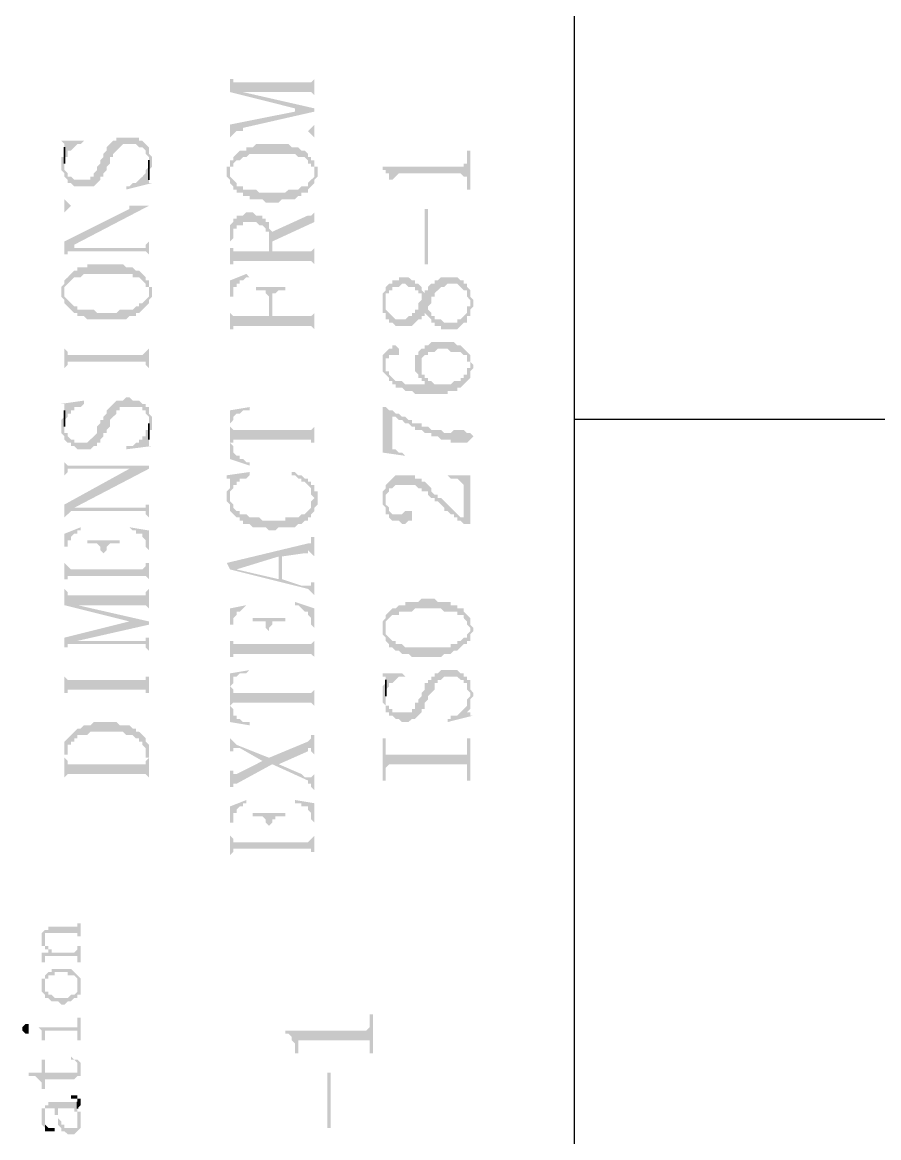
# Model space of a CAD drawing. Header units: inches. Extents: x 3613 to 8393, y -2205 to -794.
# Drawn here: x 3625.07 to 3636.98, y -2004.01 to -1988.51 of the extents above; entities that cross this region are included whole.
import ezdxf

# ---------------------------------------------------------------- set-up
doc = ezdxf.new("R2010")
doc.units = ezdxf.units.IN
doc.header["$MEASUREMENT"] = 0

msp = doc.modelspace()

# ---------------------------------------------------------------- hatches: boundary and pattern name
at = {"transparency": 33554559}
for points in [[(3627.961, -1989.256), (3627.961, -1989.482), (3628.864, -1989.708), (3628.864, -1989.753), (3629.135, -1989.753), (3629.135, -1989.708), (3628.142, -1989.482), (3628.142, -1989.482), (3628.051, -1989.347), (3628.006, -1989.347), (3628.006, -1989.302), (3627.961, -1989.302)], [(3628.051, -1989.347), (3628.142, -1989.482), (3629.089, -1989.482), (3629.135, -1989.527), (3629.135, -1989.572), (3629.135, -1989.256), (3629.135, -1989.302), (3629.135, -1989.302), (3629.089, -1989.347), (3629.044, -1989.347)], [(3627.961, -1989.933), (3627.961, -1990.114), (3627.961, -1990.114), (3628.006, -1990.069), (3628.006, -1990.069), (3628.051, -1990.024), (3628.142, -1989.979), (3629.135, -1989.753), (3628.864, -1989.753)], [(3628.051, -1990.024), (3629.044, -1990.024), (3629.089, -1990.069), (3629.089, -1990.069), (3629.135, -1990.114), (3629.135, -1989.933), (3629.135, -1989.933), (3629.089, -1989.979), (3629.089, -1989.979), (3629.044, -1990.024), (3628.142, -1990.024), (3628.142, -1989.979)], [(3625.614, -1990.475), (3625.614, -1990.565), (3625.614, -1990.565), (3625.659, -1990.61), (3625.659, -1990.656), (3625.659, -1990.656), (3625.705, -1990.701), (3625.705, -1990.746), (3625.75, -1990.746), (3625.795, -1990.791), (3626.066, -1990.791), (3626.111, -1990.746), (3626.111, -1990.746), (3626.156, -1990.701), (3626.156, -1990.656), (3626.201, -1990.656), (3626.201, -1990.61), (3626.246, -1990.565), (3626.246, -1990.52), (3626.291, -1990.475), (3626.291, -1990.385), (3626.336, -1990.385), (3626.336, -1990.34), (3626.382, -1990.294), (3626.382, -1990.294), (3626.427, -1990.249), (3626.427, -1990.249), (3626.472, -1990.204), (3626.652, -1990.204), (3626.697, -1990.249), (3626.743, -1990.249), (3626.788, -1990.294), (3626.788, -1990.34), (3626.833, -1990.385), (3626.833, -1990.61), (3626.833, -1990.565), (3626.833, -1990.565), (3626.878, -1990.52), (3626.878, -1990.43), (3626.878, -1990.385), (3626.878, -1990.385), (3626.833, -1990.34), (3626.833, -1990.249), (3626.833, -1990.249), (3626.788, -1990.204), (3626.788, -1990.204), (3626.743, -1990.159), (3626.697, -1990.159), (3626.697, -1990.114), (3626.382, -1990.114), (3626.382, -1990.159), (3626.336, -1990.159), (3626.291, -1990.204), (3626.291, -1990.204), (3626.246, -1990.249), (3626.246, -1990.294), (3626.246, -1990.294), (3626.201, -1990.34), (3626.201, -1990.385), (3626.156, -1990.43), (3626.156, -1990.475), (3626.111, -1990.52), (3626.111, -1990.565), (3626.111, -1990.565), (3626.066, -1990.61), (3626.066, -1990.656), (3626.02, -1990.656), (3626.02, -1990.701), (3625.795, -1990.701), (3625.75, -1990.656), (3625.705, -1990.656), (3625.705, -1990.61), (3625.705, -1990.61), (3625.659, -1990.565), (3625.659, -1990.294), (3625.659, -1990.385), (3625.614, -1990.385), (3625.614, -1990.43)], [(3625.614, -1990.159), (3625.659, -1990.204), (3625.659, -1990.385), (3625.705, -1990.385), (3625.705, -1990.294), (3625.75, -1990.294), (3625.795, -1990.249), (3625.795, -1990.249), (3625.84, -1990.204), (3625.885, -1990.204), (3625.93, -1990.159), (3625.93, -1990.159)], [(3627.961, -1990.43), (3627.961, -1990.61), (3627.961, -1990.52), (3628.006, -1990.52), (3628.006, -1990.475), (3628.051, -1990.43), (3628.097, -1990.43), (3628.142, -1990.385), (3628.187, -1990.385), (3628.232, -1990.34), (3628.864, -1990.34), (3628.909, -1990.385), (3628.999, -1990.385), (3629.044, -1990.43), (3629.044, -1990.475), (3629.089, -1990.475), (3629.089, -1990.52), (3629.135, -1990.52), (3629.135, -1990.61), (3629.135, -1990.43), (3629.089, -1990.43), (3629.089, -1990.385), (3629.044, -1990.385), (3629.044, -1990.34), (3628.999, -1990.294), (3628.954, -1990.294), (3628.909, -1990.249), (3628.819, -1990.249), (3628.774, -1990.204), (3628.322, -1990.204), (3628.277, -1990.249), (3628.187, -1990.249), (3628.187, -1990.294), (3628.097, -1990.294), (3628.051, -1990.34), (3628.051, -1990.34), (3628.006, -1990.385), (3628.006, -1990.43)], [(3630.082, -1990.52), (3630.082, -1990.565), (3630.127, -1990.565), (3630.127, -1990.61), (3630.173, -1990.61), (3630.173, -1990.701), (3630.218, -1990.701), (3630.218, -1990.836), (3630.218, -1990.701), (3630.263, -1990.656), (3630.263, -1990.656), (3630.308, -1990.61), (3631.166, -1990.61), (3631.211, -1990.656), (3631.256, -1990.656), (3631.256, -1990.701), (3631.256, -1990.836), (3631.301, -1990.836), (3631.301, -1990.294), (3631.256, -1990.294), (3631.256, -1990.43), (3631.256, -1990.475), (3631.211, -1990.475), (3631.211, -1990.52), (3631.166, -1990.52)], [(3626.517, -1990.791), (3626.517, -1990.836), (3626.878, -1990.746), (3626.833, -1990.746), (3626.833, -1990.701), (3626.833, -1990.52), (3626.788, -1990.565), (3626.788, -1990.61), (3626.743, -1990.656), (3626.743, -1990.656), (3626.697, -1990.701), (3626.697, -1990.701), (3626.652, -1990.746), (3626.607, -1990.746), (3626.562, -1990.791)], [(3627.916, -1990.61), (3627.916, -1990.656), (3627.916, -1990.656), (3627.961, -1990.701), (3627.961, -1990.746), (3627.961, -1990.746), (3628.006, -1990.791), (3628.006, -1990.836), (3628.051, -1990.836), (3628.051, -1990.881), (3628.142, -1990.881), (3628.142, -1990.926), (3628.232, -1990.926), (3628.232, -1990.971), (3628.412, -1990.971), (3628.458, -1991.017), (3628.638, -1991.017), (3628.683, -1990.971), (3628.864, -1990.971), (3628.909, -1990.926), (3628.954, -1990.926), (3628.954, -1990.881), (3629.044, -1990.881), (3629.044, -1990.836), (3629.089, -1990.791), (3629.089, -1990.791), (3629.135, -1990.746), (3629.135, -1990.701), (3629.18, -1990.656), (3629.18, -1990.52), (3629.135, -1990.52), (3629.135, -1990.43), (3629.135, -1990.61), (3629.135, -1990.656), (3629.135, -1990.656), (3629.089, -1990.701), (3629.089, -1990.701), (3629.044, -1990.746), (3629.044, -1990.791), (3628.954, -1990.791), (3628.909, -1990.836), (3628.774, -1990.836), (3628.728, -1990.881), (3628.367, -1990.881), (3628.322, -1990.836), (3628.142, -1990.836), (3628.142, -1990.791), (3628.051, -1990.791), (3628.051, -1990.746), (3628.006, -1990.701), (3628.006, -1990.701), (3627.961, -1990.656), (3627.961, -1990.61), (3627.961, -1990.43), (3627.961, -1990.52), (3627.916, -1990.52), (3627.916, -1990.565)], [(3625.659, -1990.926), (3625.659, -1991.197), (3625.659, -1991.152), (3625.705, -1991.107), (3625.705, -1991.107), (3625.75, -1991.062), (3626.562, -1991.062), (3626.562, -1991.107), (3626.833, -1991.062), (3625.75, -1991.062), (3625.705, -1991.017), (3625.705, -1991.017), (3625.659, -1990.971)], [(3625.659, -1991.558), (3625.659, -1991.784), (3625.659, -1991.739), (3625.705, -1991.739), (3625.705, -1991.694), (3625.75, -1991.694), (3625.795, -1991.603), (3626.833, -1991.062), (3626.562, -1991.107)], [(3627.961, -1991.513), (3627.961, -1991.919), (3627.961, -1991.558), (3628.006, -1991.513), (3628.006, -1991.423), (3628.006, -1991.378), (3628.051, -1991.378), (3628.051, -1991.332), (3628.142, -1991.332), (3628.142, -1991.287), (3628.322, -1991.287), (3628.367, -1991.332), (3628.412, -1991.332), (3628.458, -1991.378), (3628.458, -1991.423), (3628.503, -1991.423), (3628.503, -1991.694), (3628.503, -1991.287), (3628.458, -1991.287), (3628.458, -1991.242), (3628.412, -1991.242), (3628.412, -1991.197), (3628.322, -1991.197), (3628.277, -1991.152), (3628.187, -1991.152), (3628.142, -1991.197), (3628.051, -1991.197), (3628.051, -1991.242), (3628.006, -1991.242), (3628.006, -1991.287), (3628.006, -1991.287), (3627.961, -1991.332), (3627.961, -1991.378), (3627.961, -1991.468)], [(3628.548, -1991.423), (3628.548, -1991.558), (3629.135, -1991.287), (3629.135, -1991.107), (3629.135, -1991.152), (3629.135, -1991.152), (3629.089, -1991.197), (3629.044, -1991.197)], [(3630.714, -1991.874), (3630.714, -1991.107), (3630.669, -1991.107), (3630.669, -1991.874)], [(3627.961, -1991.874), (3628.006, -1991.874), (3628.006, -1991.829), (3629.089, -1991.829), (3629.135, -1991.874), (3629.135, -1991.919), (3629.135, -1991.603), (3629.135, -1991.648), (3629.135, -1991.648), (3629.089, -1991.694), (3628.548, -1991.694), (3628.548, -1991.423), (3628.548, -1991.423), (3628.503, -1991.378), (3628.503, -1991.332), (3628.503, -1991.694), (3628.006, -1991.694), (3628.006, -1991.648), (3627.961, -1991.648), (3627.961, -1991.558)], [(3625.75, -1991.694), (3626.788, -1991.694), (3626.833, -1991.739), (3626.833, -1991.784), (3626.833, -1991.513), (3626.833, -1991.558), (3626.788, -1991.603), (3626.788, -1991.648), (3625.795, -1991.648), (3625.795, -1991.603)], [(3625.659, -1992.1), (3625.659, -1992.28), (3625.659, -1992.19), (3625.705, -1992.145), (3625.705, -1992.145), (3625.75, -1992.1), (3625.75, -1992.1), (3625.795, -1992.055), (3625.885, -1992.055), (3625.93, -1992.009), (3626.607, -1992.009), (3626.607, -1992.055), (3626.697, -1992.055), (3626.743, -1992.1), (3626.743, -1992.1), (3626.788, -1992.145), (3626.788, -1992.19), (3626.833, -1992.19), (3626.833, -1992.28), (3626.833, -1992.1), (3626.788, -1992.1), (3626.788, -1992.055), (3626.743, -1992.009), (3626.743, -1992.009), (3626.697, -1991.964), (3626.652, -1991.964), (3626.607, -1991.919), (3626.517, -1991.919), (3626.472, -1991.874), (3625.975, -1991.874), (3625.975, -1991.919), (3625.84, -1991.919), (3625.84, -1991.964), (3625.795, -1991.964), (3625.75, -1992.009), (3625.75, -1992.009), (3625.705, -1992.055), (3625.705, -1992.055)], [(3625.614, -1992.28), (3625.614, -1992.325), (3625.659, -1992.371), (3625.659, -1992.416), (3625.705, -1992.461), (3625.705, -1992.461), (3625.75, -1992.506), (3625.75, -1992.506), (3625.795, -1992.551), (3625.84, -1992.551), (3625.84, -1992.596), (3625.93, -1992.596), (3625.975, -1992.641), (3626.517, -1992.641), (3626.562, -1992.596), (3626.652, -1992.596), (3626.652, -1992.551), (3626.697, -1992.551), (3626.743, -1992.506), (3626.743, -1992.506), (3626.788, -1992.461), (3626.788, -1992.461), (3626.833, -1992.416), (3626.833, -1992.371), (3626.833, -1992.371), (3626.878, -1992.325), (3626.878, -1992.28), (3626.878, -1992.19), (3626.833, -1992.19), (3626.833, -1992.1), (3626.833, -1992.28), (3626.833, -1992.325), (3626.788, -1992.371), (3626.788, -1992.371), (3626.743, -1992.416), (3626.697, -1992.416), (3626.697, -1992.461), (3626.652, -1992.461), (3626.607, -1992.506), (3626.427, -1992.506), (3626.382, -1992.551), (3626.111, -1992.551), (3626.066, -1992.506), (3625.84, -1992.506), (3625.84, -1992.461), (3625.795, -1992.461), (3625.75, -1992.416), (3625.75, -1992.416), (3625.705, -1992.371), (3625.705, -1992.371), (3625.659, -1992.325), (3625.659, -1992.28), (3625.659, -1992.1), (3625.659, -1992.145), (3625.659, -1992.145), (3625.614, -1992.19), (3625.614, -1992.235)], [(3627.961, -1992.1), (3627.961, -1992.822), (3627.961, -1992.325), (3628.006, -1992.325), (3628.006, -1992.19), (3628.051, -1992.19), (3628.051, -1992.145), (3628.097, -1992.145), (3628.097, -1992.1), (3628.142, -1992.1), (3628.187, -1992.055), (3628.232, -1992.055), (3628.187, -1992.009)], [(3630.082, -1992.416), (3630.082, -1992.551), (3630.127, -1992.551), (3630.127, -1992.641), (3630.173, -1992.641), (3630.173, -1992.686), (3630.218, -1992.686), (3630.263, -1992.732), (3630.489, -1992.732), (3630.534, -1992.686), (3630.534, -1992.686), (3630.579, -1992.641), (3630.624, -1992.641), (3630.624, -1992.596), (3630.669, -1992.596), (3630.669, -1992.551), (3630.669, -1992.551), (3630.714, -1992.596), (3630.714, -1992.461), (3630.714, -1992.461), (3630.759, -1992.416), (3630.759, -1992.325), (3630.804, -1992.325), (3630.804, -1992.28), (3630.85, -1992.235), (3630.85, -1992.235), (3630.895, -1992.19), (3630.94, -1992.19), (3630.985, -1992.145), (3631.12, -1992.145), (3631.166, -1992.19), (3631.166, -1992.19), (3631.211, -1992.235), (3631.256, -1992.235), (3631.256, -1992.28), (3631.256, -1992.325), (3631.301, -1992.371), (3631.301, -1992.596), (3631.301, -1992.506), (3631.301, -1992.506), (3631.346, -1992.461), (3631.346, -1992.371), (3631.301, -1992.325), (3631.301, -1992.28), (3631.301, -1992.235), (3631.256, -1992.19), (3631.256, -1992.145), (3631.211, -1992.145), (3631.211, -1992.1), (3631.166, -1992.1), (3631.12, -1992.055), (3630.895, -1992.055), (3630.85, -1992.1), (3630.804, -1992.1), (3630.804, -1992.145), (3630.759, -1992.145), (3630.714, -1992.19), (3630.714, -1992.235), (3630.669, -1992.235), (3630.669, -1992.28), (3630.669, -1992.28), (3630.624, -1992.235), (3630.624, -1992.325), (3630.624, -1992.371), (3630.579, -1992.416), (3630.579, -1992.506), (3630.534, -1992.506), (3630.534, -1992.551), (3630.489, -1992.551), (3630.489, -1992.596), (3630.443, -1992.596), (3630.398, -1992.641), (3630.263, -1992.641), (3630.218, -1992.596), (3630.218, -1992.596), (3630.173, -1992.551), (3630.173, -1992.551), (3630.127, -1992.506), (3630.127, -1992.461), (3630.127, -1992.235), (3630.127, -1992.235), (3630.082, -1992.28), (3630.082, -1992.371)], [(3630.127, -1992.235), (3630.127, -1992.416), (3630.127, -1992.28), (3630.173, -1992.28), (3630.173, -1992.235), (3630.218, -1992.235), (3630.218, -1992.19), (3630.308, -1992.19), (3630.353, -1992.145), (3630.398, -1992.145), (3630.443, -1992.19), (3630.534, -1992.19), (3630.534, -1992.235), (3630.579, -1992.235), (3630.579, -1992.28), (3630.624, -1992.28), (3630.624, -1992.325), (3630.624, -1992.235), (3630.624, -1992.19), (3630.579, -1992.145), (3630.534, -1992.145), (3630.534, -1992.1), (3630.489, -1992.1), (3630.443, -1992.055), (3630.308, -1992.055), (3630.308, -1992.1), (3630.218, -1992.1), (3630.218, -1992.145), (3630.173, -1992.145), (3630.127, -1992.19)], [(3628.322, -1992.19), (3628.322, -1992.235), (3628.458, -1992.235), (3628.458, -1992.28), (3628.458, -1992.28), (3628.503, -1992.325), (3628.503, -1992.596), (3628.548, -1992.371), (3628.548, -1992.28), (3628.593, -1992.28), (3628.638, -1992.235), (3628.728, -1992.235), (3628.728, -1992.19)], [(3627.961, -1992.777), (3628.006, -1992.777), (3628.006, -1992.732), (3629.089, -1992.732), (3629.135, -1992.777), (3629.135, -1992.822), (3629.135, -1992.506), (3629.135, -1992.551), (3629.135, -1992.551), (3629.089, -1992.596), (3628.548, -1992.596), (3628.548, -1992.371), (3628.503, -1992.596), (3628.006, -1992.596), (3627.961, -1992.551), (3627.961, -1992.371)], [(3630.714, -1992.596), (3630.714, -1992.596), (3630.759, -1992.641), (3630.759, -1992.686), (3630.804, -1992.686), (3630.804, -1992.732), (3630.895, -1992.732), (3630.895, -1992.777), (3631.12, -1992.777), (3631.166, -1992.732), (3631.166, -1992.732), (3631.211, -1992.686), (3631.256, -1992.686), (3631.256, -1992.596), (3631.301, -1992.596), (3631.301, -1992.416), (3631.301, -1992.461), (3631.256, -1992.461), (3631.256, -1992.551), (3631.256, -1992.551), (3631.211, -1992.596), (3631.211, -1992.596), (3631.166, -1992.641), (3631.12, -1992.641), (3631.12, -1992.686), (3630.94, -1992.686), (3630.895, -1992.641), (3630.804, -1992.641), (3630.804, -1992.596), (3630.759, -1992.596), (3630.759, -1992.551), (3630.714, -1992.506), (3630.714, -1992.506)], [(3625.659, -1992.912), (3625.659, -1993.454), (3625.659, -1993.318), (3625.705, -1993.273), (3625.705, -1993.228), (3626.788, -1993.228), (3626.788, -1993.273), (3626.788, -1993.273), (3626.833, -1993.318), (3626.833, -1993.454), (3626.833, -1992.912), (3626.833, -1993.048), (3626.788, -1993.093), (3626.788, -1993.093), (3626.743, -1993.138), (3625.705, -1993.138), (3625.705, -1993.093), (3625.705, -1993.093), (3625.659, -1993.048)], [(3630.127, -1993.093), (3630.127, -1993.273), (3630.127, -1993.183), (3630.173, -1993.183), (3630.173, -1993.138), (3630.308, -1993.138), (3630.308, -1993.048), (3630.308, -1993.048), (3630.263, -1993.002), (3630.218, -1993.002), (3630.218, -1993.048), (3630.173, -1993.048)], [(3630.534, -1993.273), (3630.534, -1993.363), (3630.579, -1993.409), (3630.579, -1993.454), (3630.624, -1993.454), (3630.624, -1993.228), (3630.624, -1993.183), (3630.669, -1993.138), (3630.714, -1993.138), (3630.714, -1993.093), (3630.804, -1993.093), (3630.85, -1993.048), (3630.985, -1993.048), (3631.03, -1993.093), (3631.166, -1993.093), (3631.211, -1993.138), (3631.256, -1993.138), (3631.256, -1993.228), (3631.301, -1993.228), (3631.301, -1993.454), (3631.301, -1993.363), (3631.346, -1993.318), (3631.346, -1993.273), (3631.346, -1993.273), (3631.301, -1993.228), (3631.301, -1993.183), (3631.301, -1993.138), (3631.256, -1993.093), (3631.256, -1993.093), (3631.211, -1993.048), (3631.211, -1993.048), (3631.166, -1993.002), (3631.12, -1993.002), (3631.075, -1992.957), (3630.759, -1992.957), (3630.714, -1993.002), (3630.669, -1993.002), (3630.669, -1993.048), (3630.624, -1993.048), (3630.579, -1993.093), (3630.579, -1993.138), (3630.534, -1993.138), (3630.534, -1993.228)], [(3630.082, -1993.228), (3630.082, -1993.318), (3630.082, -1993.363), (3630.127, -1993.409), (3630.127, -1993.409), (3630.173, -1993.454), (3630.173, -1993.499), (3630.218, -1993.499), (3630.218, -1993.544), (3630.263, -1993.544), (3630.263, -1993.589), (3630.353, -1993.589), (3630.398, -1993.634), (3630.489, -1993.634), (3630.534, -1993.679), (3630.985, -1993.679), (3630.985, -1993.634), (3631.12, -1993.634), (3631.12, -1993.589), (3631.166, -1993.589), (3631.211, -1993.544), (3631.211, -1993.544), (3631.256, -1993.499), (3631.256, -1993.499), (3631.301, -1993.454), (3631.301, -1993.273), (3631.301, -1993.318), (3631.256, -1993.318), (3631.256, -1993.409), (3631.211, -1993.409), (3631.211, -1993.454), (3631.166, -1993.454), (3631.166, -1993.499), (3631.075, -1993.499), (3631.03, -1993.544), (3630.804, -1993.544), (3630.759, -1993.499), (3630.714, -1993.544), (3630.398, -1993.544), (3630.353, -1993.499), (3630.263, -1993.499), (3630.218, -1993.454), (3630.218, -1993.454), (3630.173, -1993.409), (3630.173, -1993.363), (3630.127, -1993.363), (3630.127, -1993.273), (3630.127, -1993.093), (3630.082, -1993.138), (3630.082, -1993.183), (3630.082, -1993.183)], [(3630.624, -1993.454), (3630.624, -1993.499), (3630.669, -1993.499), (3630.669, -1993.544), (3630.714, -1993.544), (3630.759, -1993.499), (3630.714, -1993.499), (3630.714, -1993.454), (3630.669, -1993.454), (3630.669, -1993.409), (3630.624, -1993.409), (3630.624, -1993.363), (3630.624, -1993.273)], [(3625.614, -1994.131), (3625.614, -1994.221), (3625.659, -1994.266), (3625.659, -1994.311), (3625.705, -1994.356), (3625.75, -1994.356), (3625.75, -1994.401), (3625.795, -1994.401), (3625.84, -1994.447), (3626.02, -1994.447), (3626.066, -1994.401), (3626.111, -1994.401), (3626.111, -1994.356), (3626.156, -1994.356), (3626.156, -1994.311), (3626.156, -1994.311), (3626.201, -1994.266), (3626.201, -1994.221), (3626.246, -1994.221), (3626.246, -1994.176), (3626.291, -1994.131), (3626.291, -1994.04), (3626.336, -1993.995), (3626.336, -1993.995), (3626.382, -1993.95), (3626.382, -1993.905), (3626.427, -1993.905), (3626.427, -1993.86), (3626.743, -1993.86), (3626.743, -1993.905), (3626.788, -1993.905), (3626.788, -1993.95), (3626.788, -1993.95), (3626.833, -1993.995), (3626.833, -1994.266), (3626.833, -1994.176), (3626.878, -1994.176), (3626.878, -1994.086), (3626.878, -1993.995), (3626.833, -1993.95), (3626.833, -1993.86), (3626.788, -1993.86), (3626.788, -1993.815), (3626.743, -1993.815), (3626.697, -1993.77), (3626.607, -1993.77), (3626.562, -1993.724), (3626.517, -1993.724), (3626.472, -1993.77), (3626.382, -1993.77), (3626.336, -1993.815), (3626.336, -1993.815), (3626.291, -1993.86), (3626.291, -1993.86), (3626.246, -1993.905), (3626.246, -1993.95), (3626.201, -1993.995), (3626.201, -1994.04), (3626.156, -1994.04), (3626.156, -1994.086), (3626.111, -1994.131), (3626.111, -1994.221), (3626.066, -1994.266), (3626.066, -1994.266), (3626.02, -1994.311), (3626.02, -1994.311), (3625.975, -1994.356), (3625.795, -1994.356), (3625.795, -1994.311), (3625.75, -1994.311), (3625.705, -1994.266), (3625.705, -1994.221), (3625.659, -1994.221), (3625.659, -1993.95), (3625.659, -1993.995), (3625.659, -1993.995), (3625.614, -1994.04), (3625.614, -1994.086)], [(3625.614, -1993.815), (3625.659, -1993.815), (3625.659, -1993.86), (3625.659, -1994.04), (3625.705, -1993.995), (3625.705, -1993.95), (3625.75, -1993.95), (3625.75, -1993.905), (3625.795, -1993.905), (3625.795, -1993.86), (3625.885, -1993.86), (3625.93, -1993.815), (3625.93, -1993.77)], [(3627.961, -1993.905), (3627.961, -1994.131), (3627.961, -1994.086), (3628.006, -1994.04), (3628.006, -1993.995), (3628.006, -1993.995), (3628.051, -1993.95), (3628.097, -1993.95), (3628.142, -1993.905), (3628.232, -1993.905), (3628.232, -1993.86)], [(3627.961, -1993.905), (3627.961, -1994.582), (3628.232, -1994.672), (3628.232, -1994.627), (3628.187, -1994.627), (3628.142, -1994.582), (3628.097, -1994.582), (3628.097, -1994.537), (3628.051, -1994.537), (3628.006, -1994.492), (3628.006, -1994.401), (3627.961, -1994.356), (3627.961, -1994.131)], [(3630.082, -1993.86), (3630.082, -1994.492), (3630.398, -1994.537), (3630.398, -1994.537), (3630.353, -1994.492), (3630.308, -1994.492), (3630.263, -1994.447), (3630.218, -1994.447), (3630.218, -1993.95), (3630.173, -1993.905), (3630.127, -1993.86)], [(3630.173, -1993.905), (3630.218, -1993.95), (3630.218, -1993.995), (3630.263, -1993.995), (3630.308, -1994.04), (3630.353, -1994.04), (3630.398, -1994.086), (3630.443, -1994.086), (3630.489, -1994.131), (3630.534, -1994.131), (3630.534, -1994.176), (3630.624, -1994.176), (3630.669, -1994.221), (3630.759, -1994.221), (3630.759, -1994.266), (3630.85, -1994.266), (3630.895, -1994.311), (3631.03, -1994.311), (3631.03, -1994.356), (3631.256, -1994.356), (3631.301, -1994.311), (3631.301, -1994.311), (3631.346, -1994.266), (3631.301, -1994.221), (3631.256, -1994.221), (3631.211, -1994.176), (3631.075, -1994.176), (3631.03, -1994.221), (3630.94, -1994.221), (3630.895, -1994.176), (3630.759, -1994.176), (3630.714, -1994.131), (3630.624, -1994.131), (3630.624, -1994.086), (3630.489, -1994.086), (3630.489, -1994.04), (3630.443, -1994.04), (3630.398, -1993.995), (3630.353, -1993.995), (3630.308, -1993.95), (3630.263, -1993.95), (3630.218, -1993.905)], [(3627.961, -1994.131), (3627.961, -1994.356), (3628.006, -1994.356), (3628.006, -1994.311), (3629.089, -1994.311), (3629.089, -1994.356), (3629.135, -1994.356), (3629.135, -1994.447), (3629.135, -1994.086), (3629.135, -1994.131), (3629.135, -1994.131), (3629.089, -1994.176), (3628.006, -1994.176)], [(3626.517, -1994.401), (3626.517, -1994.447), (3626.878, -1994.401), (3626.833, -1994.401), (3626.833, -1994.356), (3626.833, -1994.176), (3626.788, -1994.176), (3626.788, -1994.266), (3626.743, -1994.266), (3626.743, -1994.311), (3626.697, -1994.311), (3626.697, -1994.356), (3626.652, -1994.356), (3626.607, -1994.401), (3626.562, -1994.401)], [(3625.659, -1994.537), (3625.659, -1994.853), (3625.659, -1994.808), (3625.705, -1994.763), (3625.705, -1994.717), (3626.833, -1994.717), (3626.833, -1994.672), (3625.705, -1994.672), (3625.659, -1994.627)], [(3625.659, -1995.214), (3625.659, -1995.44), (3625.659, -1995.394), (3625.705, -1995.349), (3625.705, -1995.349), (3625.75, -1995.304), (3625.795, -1995.259), (3626.833, -1994.717), (3626.562, -1994.717)], [(3627.916, -1994.808), (3627.916, -1994.853), (3627.961, -1994.853), (3627.961, -1995.259), (3627.961, -1995.033), (3628.006, -1994.988), (3628.006, -1994.943), (3628.051, -1994.943), (3628.051, -1994.898), (3628.097, -1994.898), (3628.097, -1994.853), (3628.187, -1994.853), (3628.232, -1994.808), (3628.232, -1994.763)], [(3627.916, -1995.078), (3627.916, -1995.124), (3627.916, -1995.169), (3627.961, -1995.214), (3627.961, -1995.259), (3627.961, -1994.898), (3627.961, -1994.943), (3627.961, -1994.988), (3627.916, -1995.033)], [(3628.819, -1994.808), (3628.864, -1994.808), (3628.909, -1994.853), (3628.954, -1994.853), (3628.954, -1994.898), (3628.999, -1994.898), (3629.044, -1994.943), (3629.044, -1994.943), (3629.089, -1994.988), (3629.089, -1995.033), (3629.089, -1995.078), (3629.135, -1995.124), (3629.135, -1994.943), (3629.089, -1994.943), (3629.089, -1994.898), (3629.044, -1994.898), (3629.044, -1994.853), (3628.999, -1994.853), (3628.954, -1994.808), (3628.909, -1994.808), (3628.864, -1994.763), (3628.819, -1994.763)], [(3630.082, -1995.124), (3630.082, -1995.214), (3630.082, -1995.214), (3630.127, -1995.259), (3630.127, -1995.304), (3630.127, -1995.078), (3630.127, -1995.078), (3630.173, -1995.033), (3630.173, -1994.988), (3630.218, -1994.988), (3630.263, -1994.943), (3630.534, -1994.943), (3630.579, -1994.988), (3630.624, -1994.988), (3630.624, -1995.033), (3630.714, -1995.033), (3630.714, -1995.078), (3630.759, -1995.124), (3630.804, -1995.124), (3630.804, -1995.169), (3630.85, -1995.169), (3630.895, -1995.214), (3630.895, -1995.214), (3630.94, -1995.259), (3630.94, -1995.304), (3630.985, -1995.304), (3631.03, -1995.349), (3631.075, -1995.349), (3631.075, -1995.394), (3631.12, -1995.394), (3631.12, -1995.44), (3631.166, -1995.44), (3631.211, -1995.485), (3631.211, -1995.394), (3631.166, -1995.394), (3631.12, -1995.349), (3631.12, -1995.349), (3631.075, -1995.304), (3631.03, -1995.259), (3631.03, -1995.259), (3630.985, -1995.214), (3630.985, -1995.214), (3630.94, -1995.169), (3630.94, -1995.169), (3630.895, -1995.124), (3630.85, -1995.124), (3630.85, -1995.078), (3630.804, -1995.078), (3630.759, -1995.033), (3630.759, -1994.988), (3630.714, -1994.943), (3630.714, -1994.943), (3630.669, -1994.898), (3630.624, -1994.898), (3630.624, -1994.853), (3630.534, -1994.853), (3630.534, -1994.808), (3630.263, -1994.808), (3630.218, -1994.853), (3630.218, -1994.853), (3630.173, -1994.898), (3630.173, -1994.898), (3630.127, -1994.943), (3630.127, -1994.988), (3630.082, -1995.033), (3630.082, -1995.078)], [(3630.985, -1994.808), (3630.985, -1994.808), (3631.03, -1994.853), (3631.12, -1994.853), (3631.166, -1994.898), (3631.166, -1994.898), (3631.211, -1994.943), (3631.211, -1995.485), (3631.301, -1995.485), (3631.301, -1994.808)], [(3627.961, -1995.259), (3627.961, -1995.304), (3628.006, -1995.349), (3628.006, -1995.349), (3628.051, -1995.394), (3628.097, -1995.394), (3628.097, -1995.44), (3628.142, -1995.44), (3628.142, -1995.485), (3628.232, -1995.485), (3628.277, -1995.53), (3628.458, -1995.53), (3628.503, -1995.575), (3628.593, -1995.575), (3628.638, -1995.53), (3628.864, -1995.53), (3628.909, -1995.485), (3628.954, -1995.485), (3628.999, -1995.44), (3629.044, -1995.44), (3629.044, -1995.394), (3629.089, -1995.394), (3629.089, -1995.349), (3629.135, -1995.304), (3629.135, -1995.259), (3629.18, -1995.214), (3629.18, -1995.124), (3629.18, -1995.033), (3629.135, -1995.033), (3629.135, -1994.943), (3629.135, -1995.124), (3629.135, -1995.124), (3629.089, -1995.169), (3629.089, -1995.259), (3629.089, -1995.259), (3629.044, -1995.304), (3629.044, -1995.304), (3628.999, -1995.349), (3628.954, -1995.349), (3628.909, -1995.394), (3628.728, -1995.394), (3628.728, -1995.44), (3628.412, -1995.44), (3628.367, -1995.394), (3628.232, -1995.394), (3628.187, -1995.349), (3628.097, -1995.349), (3628.097, -1995.304), (3628.051, -1995.304), (3628.006, -1995.259), (3628.006, -1995.214), (3627.961, -1995.169), (3627.961, -1995.124)], [(3625.75, -1995.304), (3626.788, -1995.304), (3626.788, -1995.349), (3626.788, -1995.349), (3626.833, -1995.394), (3626.833, -1995.44), (3626.833, -1995.169), (3626.833, -1995.214), (3626.788, -1995.214), (3626.788, -1995.259), (3625.795, -1995.259)], [(3630.127, -1995.304), (3630.127, -1995.349), (3630.173, -1995.349), (3630.173, -1995.394), (3630.173, -1995.394), (3630.218, -1995.44), (3630.308, -1995.44), (3630.353, -1995.485), (3630.398, -1995.485), (3630.443, -1995.44), (3630.489, -1995.44), (3630.489, -1995.394), (3630.489, -1995.304), (3630.398, -1995.304), (3630.353, -1995.349), (3630.218, -1995.349), (3630.173, -1995.304), (3630.173, -1995.259), (3630.127, -1995.214), (3630.127, -1995.169)], [(3625.659, -1995.62), (3625.659, -1996.297), (3625.659, -1995.801), (3625.705, -1995.801), (3625.705, -1995.71), (3625.75, -1995.71), (3625.75, -1995.665), (3625.75, -1995.665), (3625.795, -1995.62), (3625.84, -1995.62), (3625.84, -1995.575), (3625.885, -1995.575), (3625.885, -1995.53)], [(3626.562, -1995.53), (3626.562, -1995.53), (3626.607, -1995.575), (3626.652, -1995.575), (3626.652, -1995.62), (3626.743, -1995.62), (3626.743, -1995.665), (3626.743, -1995.665), (3626.788, -1995.71), (3626.788, -1995.755), (3626.788, -1995.801), (3626.833, -1995.846), (3626.833, -1996.297), (3626.833, -1995.575)], [(3627.916, -1996.026), (3627.961, -1996.116), (3628.051, -1996.116), (3628.638, -1995.936), (3628.638, -1996.252), (3628.683, -1995.936), (3628.999, -1995.891), (3629.044, -1995.891), (3629.044, -1995.846), (3629.089, -1995.891), (3629.089, -1995.891), (3629.135, -1995.936), (3629.135, -1995.665), (3629.089, -1995.665), (3629.089, -1995.755), (3629.044, -1995.755)], [(3625.975, -1995.71), (3625.975, -1995.755), (3626.111, -1995.755), (3626.156, -1995.801), (3626.156, -1995.846), (3626.201, -1995.891), (3626.201, -1996.116), (3626.201, -1995.891), (3626.201, -1995.891), (3626.246, -1995.846), (3626.246, -1995.801), (3626.246, -1995.801), (3626.291, -1995.755), (3626.427, -1995.755), (3626.427, -1995.71)], [(3625.659, -1996.252), (3625.705, -1996.252), (3625.705, -1996.207), (3626.788, -1996.207), (3626.833, -1996.252), (3626.833, -1996.026), (3626.788, -1996.026), (3626.788, -1996.071), (3626.788, -1996.071), (3626.743, -1996.116), (3626.201, -1996.116), (3626.201, -1995.891), (3626.201, -1996.116), (3625.75, -1996.116), (3625.705, -1996.071), (3625.705, -1996.071), (3625.659, -1996.026), (3625.659, -1995.846)], [(3627.961, -1996.116), (3629.044, -1996.387), (3629.089, -1996.432), (3629.089, -1996.432), (3629.135, -1996.478), (3629.135, -1996.523), (3629.135, -1996.252), (3629.135, -1996.297), (3629.089, -1996.297), (3629.089, -1996.342), (3628.954, -1996.342), (3628.683, -1996.252), (3628.683, -1995.936), (3628.638, -1996.252), (3628.051, -1996.116), (3628.051, -1996.116)], [(3625.659, -1996.387), (3625.659, -1996.613), (3626.562, -1996.839), (3626.562, -1996.839), (3626.833, -1996.884), (3626.833, -1996.839), (3625.84, -1996.613), (3625.84, -1996.613), (3625.75, -1996.478), (3625.705, -1996.478), (3625.705, -1996.432), (3625.659, -1996.387)], [(3625.75, -1996.478), (3625.84, -1996.613), (3626.788, -1996.613), (3626.833, -1996.658), (3626.833, -1996.703), (3626.833, -1996.387), (3626.833, -1996.387), (3626.788, -1996.432), (3626.788, -1996.478), (3626.743, -1996.478)], [(3627.961, -1996.658), (3627.961, -1997.38), (3627.961, -1996.884), (3628.006, -1996.884), (3628.006, -1996.839), (3628.006, -1996.793), (3628.051, -1996.748), (3628.051, -1996.703), (3628.097, -1996.703), (3628.142, -1996.658), (3628.142, -1996.658), (3628.187, -1996.613), (3628.187, -1996.613)], [(3628.864, -1996.613), (3628.909, -1996.613), (3628.954, -1996.658), (3628.954, -1996.658), (3628.999, -1996.703), (3629.044, -1996.703), (3629.044, -1996.748), (3629.044, -1996.748), (3629.089, -1996.793), (3629.089, -1996.884), (3629.135, -1996.929), (3629.135, -1997.38), (3629.135, -1996.658), (3628.864, -1996.568)], [(3630.127, -1996.793), (3630.127, -1996.929), (3630.127, -1996.884), (3630.127, -1996.839), (3630.173, -1996.793), (3630.173, -1996.793), (3630.218, -1996.748), (3630.308, -1996.748), (3630.308, -1996.703), (3630.489, -1996.703), (3630.534, -1996.658), (3630.895, -1996.658), (3630.94, -1996.703), (3631.12, -1996.703), (3631.12, -1996.748), (3631.211, -1996.748), (3631.211, -1996.793), (3631.256, -1996.839), (3631.256, -1996.884), (3631.301, -1996.929), (3631.301, -1996.793), (3631.256, -1996.748), (3631.256, -1996.748), (3631.211, -1996.703), (3631.211, -1996.658), (3631.12, -1996.658), (3631.12, -1996.613), (3631.03, -1996.613), (3631.03, -1996.568), (3630.85, -1996.568), (3630.804, -1996.523), (3630.624, -1996.523), (3630.579, -1996.568), (3630.398, -1996.568), (3630.398, -1996.613), (3630.308, -1996.613), (3630.263, -1996.658), (3630.218, -1996.658), (3630.173, -1996.703), (3630.173, -1996.703), (3630.127, -1996.748)], [(3625.659, -1997.064), (3625.659, -1997.245), (3625.659, -1997.2), (3625.705, -1997.2), (3625.705, -1997.155), (3625.75, -1997.155), (3625.84, -1997.109), (3626.833, -1996.884), (3626.562, -1996.839)], [(3627.961, -1997.335), (3628.006, -1997.335), (3628.006, -1997.29), (3629.089, -1997.29), (3629.135, -1997.335), (3629.135, -1997.109), (3629.135, -1997.109), (3629.089, -1997.155), (3628.503, -1997.155), (3628.503, -1996.974), (3628.503, -1997.155), (3628.006, -1997.155), (3628.006, -1997.109), (3627.961, -1997.109), (3627.961, -1996.884)], [(3628.277, -1996.793), (3628.277, -1996.839), (3628.458, -1996.839), (3628.458, -1996.929), (3628.503, -1996.974), (3628.503, -1997.155), (3628.503, -1996.929), (3628.548, -1996.884), (3628.548, -1996.839), (3628.728, -1996.839), (3628.728, -1996.793)], [(3630.082, -1996.929), (3630.082, -1997.019), (3630.082, -1997.019), (3630.127, -1997.064), (3630.127, -1997.109), (3630.127, -1997.109), (3630.173, -1997.155), (3630.173, -1997.2), (3630.218, -1997.2), (3630.263, -1997.245), (3630.308, -1997.245), (3630.353, -1997.29), (3630.443, -1997.29), (3630.489, -1997.335), (3630.895, -1997.335), (3630.94, -1997.29), (3631.03, -1997.29), (3631.075, -1997.245), (3631.12, -1997.245), (3631.166, -1997.2), (3631.166, -1997.2), (3631.211, -1997.155), (3631.256, -1997.155), (3631.256, -1997.109), (3631.301, -1997.109), (3631.301, -1997.019), (3631.301, -1997.019), (3631.346, -1996.974), (3631.346, -1996.929), (3631.346, -1996.929), (3631.301, -1996.884), (3631.301, -1996.793), (3631.301, -1996.929), (3631.301, -1996.974), (3631.256, -1997.019), (3631.256, -1997.064), (3631.211, -1997.064), (3631.166, -1997.109), (3631.12, -1997.109), (3631.12, -1997.155), (3631.03, -1997.155), (3631.03, -1997.2), (3630.398, -1997.2), (3630.353, -1997.155), (3630.263, -1997.155), (3630.263, -1997.109), (3630.218, -1997.109), (3630.173, -1997.064), (3630.173, -1997.064), (3630.127, -1997.019), (3630.127, -1996.793), (3630.127, -1996.793), (3630.082, -1996.839), (3630.082, -1996.884), (3630.082, -1996.884)], [(3625.75, -1997.155), (3626.788, -1997.155), (3626.788, -1997.2), (3626.788, -1997.2), (3626.833, -1997.245), (3626.833, -1997.019), (3626.833, -1997.064), (3626.788, -1997.064), (3626.788, -1997.109), (3625.84, -1997.109)], [(3625.659, -1997.425), (3625.659, -1998.012), (3625.659, -1997.832), (3625.705, -1997.832), (3625.705, -1997.786), (3626.788, -1997.786), (3626.788, -1997.832), (3626.833, -1997.832), (3626.833, -1998.012), (3626.833, -1997.425), (3626.833, -1997.606), (3626.788, -1997.606), (3626.788, -1997.651), (3625.705, -1997.651), (3625.659, -1997.606)], [(3627.961, -1997.561), (3627.961, -1997.741), (3627.961, -1997.741), (3628.006, -1997.696), (3628.006, -1997.651), (3628.006, -1997.606), (3628.051, -1997.606), (3628.097, -1997.561), (3628.187, -1997.561), (3628.232, -1997.516), (3628.232, -1997.516)], [(3630.082, -1997.877), (3630.082, -1997.967), (3630.082, -1997.967), (3630.127, -1998.012), (3630.127, -1998.102), (3630.173, -1998.102), (3630.173, -1998.147), (3630.218, -1998.147), (3630.263, -1998.193), (3630.308, -1998.193), (3630.353, -1998.238), (3630.443, -1998.238), (3630.489, -1998.193), (3630.534, -1998.193), (3630.579, -1998.147), (3630.579, -1998.147), (3630.624, -1998.102), (3630.624, -1998.057), (3630.669, -1998.057), (3630.669, -1997.967), (3630.714, -1997.922), (3630.714, -1997.877), (3630.759, -1997.832), (3630.759, -1997.832), (3630.804, -1997.786), (3630.804, -1997.696), (3630.85, -1997.696), (3630.85, -1997.651), (3630.895, -1997.651), (3630.94, -1997.606), (3631.12, -1997.606), (3631.166, -1997.651), (3631.211, -1997.651), (3631.211, -1997.696), (3631.256, -1997.696), (3631.256, -1997.786), (3631.301, -1997.832), (3631.301, -1998.012), (3631.301, -1997.967), (3631.301, -1997.922), (3631.346, -1997.877), (3631.346, -1997.832), (3631.346, -1997.832), (3631.301, -1997.786), (3631.301, -1997.651), (3631.256, -1997.651), (3631.256, -1997.606), (3631.211, -1997.606), (3631.211, -1997.561), (3631.166, -1997.561), (3631.12, -1997.516), (3630.895, -1997.516), (3630.85, -1997.561), (3630.804, -1997.561), (3630.804, -1997.606), (3630.759, -1997.606), (3630.759, -1997.651), (3630.714, -1997.651), (3630.714, -1997.696), (3630.669, -1997.696), (3630.669, -1997.786), (3630.624, -1997.832), (3630.624, -1997.877), (3630.579, -1997.922), (3630.579, -1997.967), (3630.534, -1997.967), (3630.534, -1998.057), (3630.489, -1998.057), (3630.489, -1998.102), (3630.218, -1998.102), (3630.218, -1998.057), (3630.173, -1998.057), (3630.173, -1998.012), (3630.127, -1998.012), (3630.127, -1997.696), (3630.082, -1997.741), (3630.082, -1997.786), (3630.082, -1997.832)], [(3627.961, -1997.561), (3627.961, -1998.238), (3628.232, -1998.283), (3628.232, -1998.238), (3628.142, -1998.238), (3628.097, -1998.193), (3628.051, -1998.193), (3628.051, -1998.147), (3628.006, -1998.147), (3628.006, -1998.057), (3627.961, -1998.012), (3627.961, -1997.741)], [(3627.961, -1997.741), (3627.961, -1998.012), (3628.006, -1997.967), (3629.089, -1997.967), (3629.135, -1998.012), (3629.135, -1998.057), (3629.135, -1997.696), (3629.135, -1997.786), (3629.135, -1997.786), (3629.089, -1997.832), (3628.006, -1997.832), (3628.006, -1997.786)], [(3630.082, -1997.561), (3630.082, -1997.606), (3630.127, -1997.606), (3630.127, -1997.786), (3630.127, -1997.786), (3630.173, -1997.741), (3630.173, -1997.696), (3630.218, -1997.696), (3630.263, -1997.651), (3630.263, -1997.651), (3630.308, -1997.606), (3630.398, -1997.606), (3630.353, -1997.561)], [(3631.256, -1997.922), (3631.256, -1998.102), (3631.301, -1998.057), (3631.301, -1997.832), (3631.301, -1997.877)], [(3630.985, -1998.193), (3630.985, -1998.238), (3631.346, -1998.147), (3631.301, -1998.147), (3631.301, -1998.102), (3631.256, -1998.102), (3631.256, -1997.922), (3631.256, -1997.967), (3631.256, -1998.012), (3631.211, -1998.057), (3631.211, -1998.057), (3631.166, -1998.102), (3631.166, -1998.102), (3631.12, -1998.147), (3631.03, -1998.147), (3631.03, -1998.193)], [(3625.659, -1998.734), (3625.659, -1999.05), (3625.659, -1998.689), (3625.705, -1998.689), (3625.705, -1998.554), (3625.75, -1998.554), (3625.75, -1998.509), (3625.795, -1998.509), (3625.795, -1998.463), (3625.84, -1998.463), (3625.84, -1998.418), (3625.975, -1998.418), (3626.02, -1998.373), (3626.472, -1998.373), (3626.517, -1998.418), (3626.607, -1998.418), (3626.652, -1998.463), (3626.697, -1998.463), (3626.697, -1998.509), (3626.743, -1998.509), (3626.743, -1998.554), (3626.788, -1998.599), (3626.788, -1998.734), (3626.833, -1998.734), (3626.833, -1999.05), (3626.833, -1998.734), (3626.833, -1998.554), (3626.833, -1998.554), (3626.788, -1998.509), (3626.788, -1998.463), (3626.788, -1998.463), (3626.743, -1998.418), (3626.743, -1998.418), (3626.697, -1998.373), (3626.652, -1998.373), (3626.652, -1998.328), (3626.607, -1998.328), (3626.562, -1998.283), (3626.427, -1998.283), (3626.382, -1998.238), (3626.066, -1998.238), (3626.02, -1998.283), (3625.93, -1998.283), (3625.885, -1998.328), (3625.84, -1998.328), (3625.795, -1998.373), (3625.795, -1998.373), (3625.75, -1998.418), (3625.75, -1998.418), (3625.705, -1998.463), (3625.705, -1998.463), (3625.659, -1998.509), (3625.659, -1998.599), (3625.659, -1998.689)], [(3627.961, -1998.87), (3627.961, -1999.185), (3627.961, -1999.14), (3628.006, -1999.14), (3628.006, -1999.095), (3628.051, -1999.095), (3628.548, -1998.824), (3628.638, -1998.824), (3629.044, -1998.644), (3629.044, -1998.599), (3629.089, -1998.599), (3629.089, -1998.644), (3629.135, -1998.689), (3629.135, -1998.373), (3629.135, -1998.418), (3629.089, -1998.418), (3629.089, -1998.463), (3629.089, -1998.463), (3629.044, -1998.509), (3628.503, -1998.734), (3628.412, -1998.779), (3628.051, -1998.96), (3628.006, -1998.96), (3628.006, -1998.915), (3627.961, -1998.915)], [(3627.961, -1998.418), (3627.961, -1998.689), (3627.961, -1998.644), (3628.006, -1998.644), (3628.006, -1998.599), (3628.097, -1998.599), (3628.412, -1998.779), (3628.503, -1998.734), (3628.051, -1998.554), (3628.006, -1998.509), (3628.006, -1998.509), (3627.961, -1998.463)], [(3630.082, -1998.463), (3630.082, -1999.05), (3630.127, -1999.05), (3630.127, -1998.87), (3630.127, -1998.87), (3630.173, -1998.824), (3631.256, -1998.824), (3631.256, -1998.87), (3631.256, -1999.05), (3631.301, -1999.05), (3631.301, -1998.463), (3631.256, -1998.463), (3631.256, -1998.644), (3631.256, -1998.689), (3630.127, -1998.689), (3630.127, -1998.463)], [(3625.659, -1999.005), (3625.659, -1999.005), (3625.705, -1998.96), (3626.788, -1998.96), (3626.833, -1999.005), (3626.833, -1998.734), (3626.788, -1998.779), (3626.788, -1998.824), (3625.705, -1998.824), (3625.705, -1998.779), (3625.705, -1998.779), (3625.659, -1998.734)], [(3628.548, -1998.824), (3629.044, -1999.05), (3629.044, -1999.095), (3629.089, -1999.095), (3629.089, -1999.14), (3629.135, -1999.185), (3629.135, -1998.96), (3629.135, -1998.96), (3629.089, -1999.005), (3628.999, -1999.005), (3628.954, -1998.96), (3628.638, -1998.824)], [(3627.961, -1999.411), (3627.961, -2000.088), (3627.961, -1999.637), (3628.006, -1999.637), (3628.006, -1999.501), (3628.051, -1999.501), (3628.051, -1999.456), (3628.051, -1999.456), (3628.097, -1999.411), (3628.142, -1999.411), (3628.142, -1999.366), (3628.187, -1999.366), (3628.187, -1999.321)], [(3628.864, -1999.321), (3628.864, -1999.366), (3628.954, -1999.366), (3628.954, -1999.411), (3629.044, -1999.411), (3629.044, -1999.456), (3629.044, -1999.456), (3629.089, -1999.501), (3629.089, -1999.547), (3629.089, -1999.592), (3629.135, -1999.637), (3629.135, -2000.088), (3629.135, -1999.366)], [(3628.277, -1999.501), (3628.277, -1999.547), (3628.412, -1999.547), (3628.458, -1999.592), (3628.458, -1999.637), (3628.503, -1999.682), (3628.503, -1999.908), (3628.503, -1999.682), (3628.503, -1999.682), (3628.548, -1999.637), (3628.548, -1999.592), (3628.593, -1999.592), (3628.593, -1999.547), (3628.728, -1999.547), (3628.728, -1999.501)], [(3627.961, -2000.088), (3628.006, -2000.043), (3628.006, -1999.998), (3629.089, -1999.998), (3629.089, -2000.043), (3629.135, -2000.043), (3629.135, -1999.817), (3629.135, -1999.817), (3629.089, -1999.862), (3629.089, -1999.862), (3629.044, -1999.908), (3628.503, -1999.908), (3628.503, -1999.682), (3628.503, -1999.908), (3628.006, -1999.908), (3628.006, -1999.862), (3628.006, -1999.862), (3627.961, -1999.817), (3627.961, -1999.637)], [(3625.389, -2001.126), (3625.389, -2001.262), (3625.389, -2001.216), (3625.389, -2001.171), (3625.84, -2001.171), (3625.84, -2001.216), (3625.885, -2001.216), (3625.885, -2001.036), (3625.84, -2001.036), (3625.84, -2001.081), (3625.434, -2001.081), (3625.434, -2001.126)], [(3625.343, -2001.262), (3625.343, -2001.307), (3625.343, -2001.352), (3625.389, -2001.352), (3625.389, -2001.397), (3625.434, -2001.397), (3625.434, -2001.442), (3625.434, -2001.397), (3625.434, -2001.352), (3625.389, -2001.352), (3625.389, -2001.307), (3625.389, -2001.262), (3625.389, -2001.126), (3625.343, -2001.171), (3625.343, -2001.216), (3625.343, -2001.216)], [(3625.343, -2001.442), (3625.343, -2001.487), (3625.343, -2001.577), (3625.389, -2001.577), (3625.389, -2001.487), (3625.84, -2001.487), (3625.84, -2001.577), (3625.885, -2001.577), (3625.885, -2001.352), (3625.84, -2001.352), (3625.84, -2001.397), (3625.84, -2001.397), (3625.795, -2001.442), (3625.479, -2001.442), (3625.479, -2001.397), (3625.434, -2001.397), (3625.434, -2001.442)], [(3625.389, -2001.803), (3625.389, -2001.893), (3625.389, -2001.848), (3625.389, -2001.803), (3625.434, -2001.803), (3625.434, -2001.758), (3625.524, -2001.758), (3625.524, -2001.713), (3625.705, -2001.713), (3625.705, -2001.758), (3625.795, -2001.758), (3625.84, -2001.803), (3625.84, -2001.848), (3625.84, -2001.893), (3625.84, -2001.893), (3625.885, -2002.029), (3625.885, -2001.984), (3625.885, -2001.939), (3625.885, -2001.893), (3625.885, -2001.848), (3625.885, -2001.803), (3625.885, -2001.803), (3625.84, -2001.758), (3625.84, -2001.758), (3625.795, -2001.713), (3625.795, -2001.713), (3625.75, -2001.668), (3625.479, -2001.668), (3625.479, -2001.713), (3625.434, -2001.713), (3625.389, -2001.758), (3625.389, -2001.758)], [(3625.343, -2001.893), (3625.343, -2001.939), (3625.343, -2001.984), (3625.343, -2001.984), (3625.389, -2002.029), (3625.389, -2002.074), (3625.434, -2002.074), (3625.479, -2002.119), (3625.569, -2002.119), (3625.614, -2002.164), (3625.659, -2002.164), (3625.705, -2002.119), (3625.75, -2002.119), (3625.795, -2002.074), (3625.84, -2002.074), (3625.84, -2002.029), (3625.885, -2002.029), (3625.84, -2001.893), (3625.84, -2001.939), (3625.84, -2001.984), (3625.84, -2001.984), (3625.795, -2002.029), (3625.75, -2002.029), (3625.705, -2002.074), (3625.524, -2002.074), (3625.479, -2002.029), (3625.434, -2002.029), (3625.434, -2001.984), (3625.389, -2001.984), (3625.389, -2001.939), (3625.389, -2001.803), (3625.343, -2001.803), (3625.343, -2001.848)], [(3625.298, -2002.48), (3625.298, -2002.48), (3625.343, -2002.525), (3625.343, -2002.57), (3625.343, -2002.616), (3625.343, -2002.661), (3625.389, -2002.661), (3625.389, -2002.57), (3625.389, -2002.525), (3625.84, -2002.525), (3625.84, -2002.57), (3625.84, -2002.661), (3625.885, -2002.661), (3625.885, -2002.345), (3625.84, -2002.345), (3625.84, -2002.435), (3625.84, -2002.48), (3625.795, -2002.48)], [(3628.728, -2002.525), (3628.728, -2002.57), (3628.774, -2002.57), (3628.819, -2002.616), (3628.819, -2002.661), (3628.864, -2002.706), (3628.864, -2002.841), (3628.909, -2002.841), (3628.909, -2002.706), (3628.909, -2002.661), (3629.902, -2002.661), (3629.902, -2002.841), (3629.947, -2002.841), (3629.947, -2002.3), (3629.902, -2002.3), (3629.902, -2002.48), (3629.902, -2002.48), (3629.857, -2002.525), (3629.812, -2002.525)], [(3625.073, -2002.48), (3625.073, -2002.525), (3625.073, -2002.525), (3625.118, -2002.57), (3625.163, -2002.57), (3625.163, -2002.525), (3625.163, -2002.48), (3625.163, -2002.435), (3625.118, -2002.435), (3625.073, -2002.48)], [(3625.163, -2003.112), (3625.163, -2003.157), (3625.253, -2003.157), (3625.298, -2003.202), (3625.298, -2003.202), (3625.343, -2003.247), (3625.343, -2003.293), (3625.343, -2003.338), (3625.389, -2003.338), (3625.389, -2003.202), (3625.795, -2003.202), (3625.84, -2003.157), (3625.885, -2003.157), (3625.84, -2003.022), (3625.84, -2003.112), (3625.389, -2003.112), (3625.389, -2002.931), (3625.343, -2002.931), (3625.343, -2003.112)], [(3625.75, -2002.931), (3625.795, -2002.931), (3625.84, -2002.977), (3625.84, -2003.022), (3625.84, -2003.022), (3625.885, -2003.157), (3625.885, -2003.112), (3625.885, -2003.067), (3625.885, -2003.022), (3625.885, -2002.977), (3625.885, -2002.977), (3625.84, -2002.931), (3625.795, -2002.931), (3625.75, -2002.886), (3625.75, -2002.886)], [(3629.36, -2003.879), (3629.36, -2003.112), (3629.315, -2003.112), (3629.315, -2003.879)], [(3625.75, -2003.428), (3625.75, -2003.473), (3625.84, -2003.473), (3625.84, -2003.608), (3625.885, -2003.563), (3625.885, -2003.518), (3625.885, -2003.473), (3625.84, -2003.473), (3625.84, -2003.428), (3625.795, -2003.428)], [(3625.343, -2003.744), (3625.343, -2003.789), (3625.343, -2003.834), (3625.343, -2003.834), (3625.389, -2003.879), (3625.389, -2003.699), (3625.389, -2003.654), (3625.389, -2003.608), (3625.524, -2003.608), (3625.524, -2003.699), (3625.569, -2003.699), (3625.569, -2003.789), (3625.569, -2003.608), (3625.795, -2003.608), (3625.795, -2003.654), (3625.84, -2003.654), (3625.84, -2003.699), (3625.84, -2003.744), (3625.84, -2003.789), (3625.885, -2003.654), (3625.84, -2003.654), (3625.84, -2003.608), (3625.84, -2003.518), (3625.434, -2003.518), (3625.434, -2003.563), (3625.389, -2003.563), (3625.389, -2003.608), (3625.343, -2003.608), (3625.343, -2003.654), (3625.343, -2003.699)], [(3625.389, -2003.879), (3625.389, -2003.924), (3625.524, -2003.924), (3625.524, -2003.879), (3625.434, -2003.879), (3625.389, -2003.834), (3625.389, -2003.789), (3625.389, -2003.744), (3625.389, -2003.744)], [(3625.569, -2003.789), (3625.569, -2003.834), (3625.569, -2003.834), (3625.614, -2003.879), (3625.614, -2003.924), (3625.659, -2003.924), (3625.705, -2003.969), (3625.795, -2003.969), (3625.84, -2003.924), (3625.84, -2003.924), (3625.885, -2003.879), (3625.885, -2003.834), (3625.885, -2003.789), (3625.885, -2003.744), (3625.885, -2003.699), (3625.885, -2003.654), (3625.84, -2003.789), (3625.84, -2003.834), (3625.84, -2003.879), (3625.659, -2003.879), (3625.659, -2003.834), (3625.614, -2003.834), (3625.614, -2003.789), (3625.614, -2003.789), (3625.569, -2003.744), (3625.569, -2003.654), (3625.569, -2003.608)]]:
    msp.add_hatch(color=256, dxfattribs=at).paths.add_polyline_path(points)

# ---------------------------------------------------------------- linework, layer by layer
msp.add_line((3632.745, -1994.03), (4029.183, -1994.03))
msp.add_lwpolyline([(3632.745, -1913.853), (3632.745, -2200.594)])
for points in [[(3625.659, -1990.294), (3625.659, -1990.475), (3625.659, -1990.249), (3625.659, -1990.249)], [(3626.833, -1990.52), (3626.833, -1990.701), (3626.833, -1990.43), (3626.833, -1990.475)], [(3625.659, -1993.95), (3625.659, -1994.131), (3625.659, -1993.905), (3625.659, -1993.905)], [(3626.833, -1994.176), (3626.833, -1994.311), (3626.833, -1994.086), (3626.833, -1994.131)], [(3630.127, -1997.696), (3630.127, -1997.877), (3630.127, -1997.651), (3630.127, -1997.651)], [(3625.84, -2003.518), (3625.84, -2003.608), (3625.84, -2003.518)]]:
    msp.add_lwpolyline(points, close=True)

doc.saveas('drawing.dxf')
